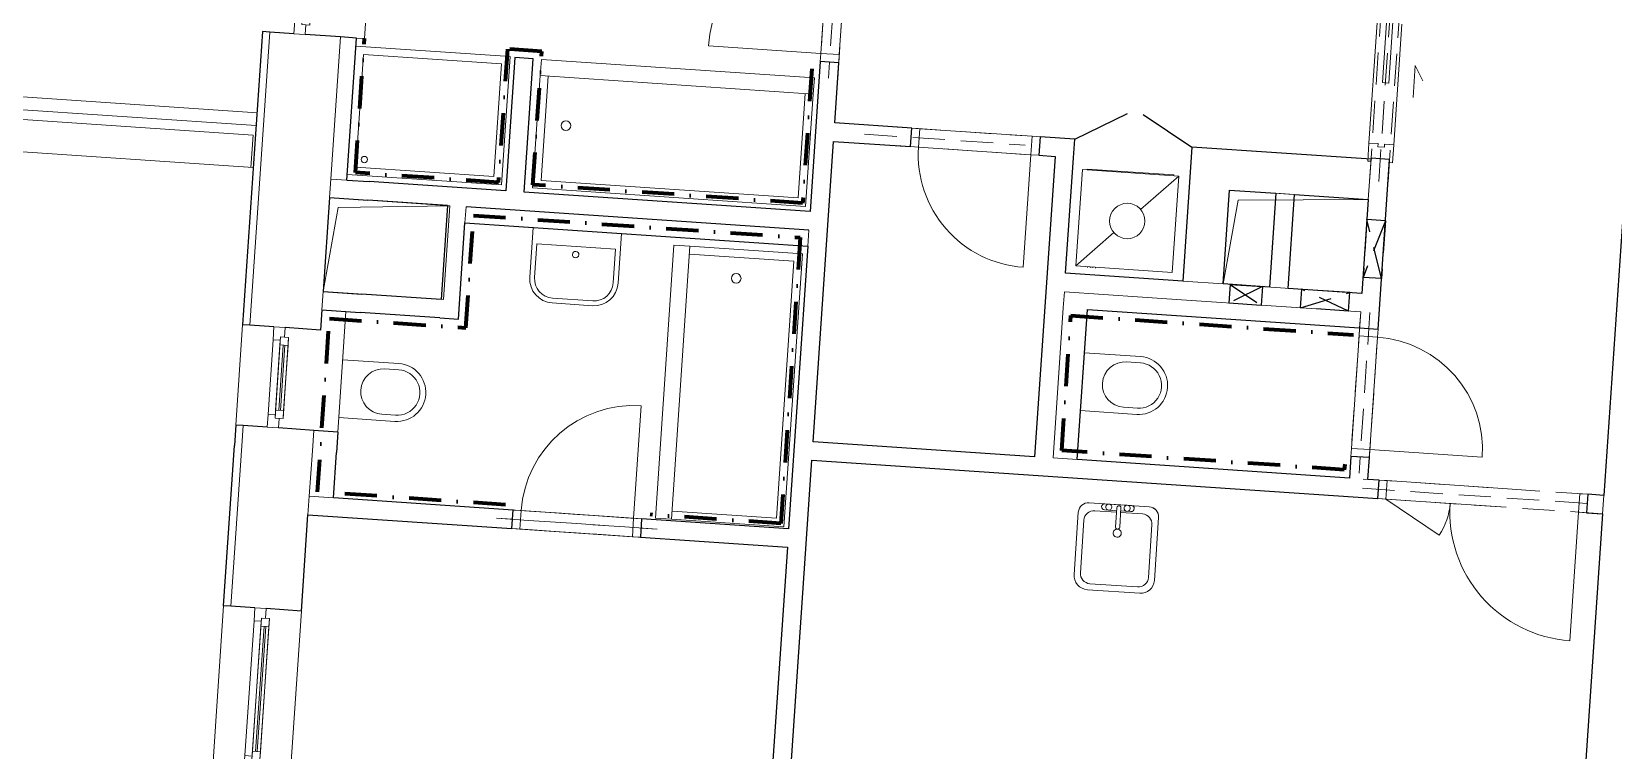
# Model space of a CAD drawing. Header units: millimetres. Extents: x -9129 to 220959, y -4760 to 72638.
# Drawn here: x 172643 to 182471, y 47135 to 51600 of the extents above; entities that cross this region are included whole.
import ezdxf

# ---------------------------------------------------------------- set-up
doc = ezdxf.new("R2010")
doc.units = ezdxf.units.MM
for name, pattern in [('HA_Dash_3mm-S1mm', [300, 200, -100]), ('HA_DashDot_2_2mm-S0_6mm', [1650, 750, -450, 0, -450]), ('HA_DashDot_4mm-S1mm', [400, 200, -100, 0, -100])]:
    doc.linetypes.add(name, pattern=pattern)
for name, color, linetype, lineweight in [('A-DETL-____-OTLN', 9, 'Continuous', 25), ('A-DETL-GENF-OTLN', 9, 'Continuous', 9), ('A-DOOR-____-MCUT', 9, 'HA_DashDot_2_2mm-S0_6mm', 9), ('A-DOOR-____-OTLN', 9, 'Continuous', 9), ('A-DOOR-FRAM-MCUT', 9, 'Continuous', 9), ('A-FLOR-____-OTLN', 9, 'Continuous', 9), ('A-GENM-____-HDLN', 9, 'HA_Dash_3mm-S1mm', 9), ('A-GENM-____-MCUT', 9, 'HA_Dash_3mm-S1mm', 25), ('A-GENM-____-OTLN', 9, 'Continuous', 9), ('A-GLAZ-____-MCUT', 9, 'Continuous', 5), ('A-GLAZ-____-OTLN', 9, 'Continuous', 5), ('A-WALL-____-MCUT', 9, 'Continuous', 25), ('A-WALL-____-OTLN', 9, 'Continuous', 9), ('E-ELEC-FIXT-OTLN', 9, 'Continuous', 9), ('I-WALL-____-MCUT', 9, 'Continuous', 25), ('I-WALL-____-OTLN', 9, 'Continuous', 9), ('P-SANR-FIXT-OTLN', 9, 'Continuous', 9)]:
    doc.layers.add(name, color=color, linetype=linetype, lineweight=lineweight)

# ---------------------------------------------------------------- blocks, each defined once
blk = doc.blocks.new('HA_DR_Single_Swing_Solid - In_BJ_700x2100-2124342-schema POHLEDU D_140_6400')
at = {"layer": 'A-DOOR-____-MCUT'}
for p, q in [((-350, 57.5), (350, 57.5)), ((-350, -57.5), (350, -57.5))]:
    blk.add_line(p, q, dxfattribs=at)
at = {"layer": 'A-DOOR-____-OTLN', "lineweight": 5}
blk.add_line((350, -757.5), (350, -57.5), dxfattribs=at)
blk.add_arc((350, -57.5), 700, 180, 270, dxfattribs=at)
at = {"layer": 'A-DOOR-FRAM-MCUT'}
for p, q in [((-350, 57.5), (-400, 57.5)), ((-400, 57.5), (-400, -57.5)), ((-350, -57.5), (-350, 57.5)), ((400, 57.5), (350, 57.5)), ((350, 57.5), (350, -57.5)), ((400, -57.5), (400, 57.5)), ((-400, -57.5), (-350, -57.5)), ((350, -57.5), (400, -57.5))]:
    blk.add_line(p, q, dxfattribs=at)
blk = doc.blocks.new('HA_DR_Single_SlidingToPocket_Solid - In_BJ_800x2100-2105140-schema POHLEDU D_140_6400')
at = {"layer": 'A-DOOR-____-MCUT'}
for p, q in [((-400, 77.5), (400, 77.5)), ((-400, -77.5), (400, -77.5))]:
    blk.add_line(p, q, dxfattribs=at)
at = {"layer": 'A-DOOR-____-MCUT', "linetype": 'Continuous', "lineweight": 5}
for p, q in [((820, 18.6), (-20, 18.6)), ((-20, 18.6), (-20, -20)), ((820, -20), (820, 18.6)), ((-20, -20), (394.4, -20)), ((492.5, -20), (820, -20)), ((100, -177.5), (-100, -177.5)), ((100, -177.5), (7.6, -230.8))]:
    blk.add_line(p, q, dxfattribs=at)
at = {"layer": 'A-DOOR-FRAM-MCUT'}
for p, q in [((-512.5, 77.5), (-512.5, 57.5)), ((-400, 77.5), (-512.5, 77.5)), ((-512.5, 57.5), (-492.5, 57.5)), ((-492.5, 57.5), (-492.5, -57.5)), ((-420, -20), (-420, 20)), ((-420, 20), (-400, 20)), ((-400, 20), (-400, 77.5)), ((512.5, 77.5), (400, 77.5)), ((400, 77.5), (400, 20)), ((400, 20), (492.5, 20)), ((492.5, 20), (492.5, 57.5)), ((492.5, 57.5), (512.5, 57.5)), ((512.5, 57.5), (512.5, 77.5)), ((932.5, 47.5), (852.5, 47.5)), ((852.5, 47.5), (852.5, 20)), ((852.5, 20), (932.5, 20)), ((932.5, 20), (932.5, 47.5)), ((-492.5, -57.5), (-512.5, -57.5)), ((-512.5, -57.5), (-512.5, -77.5)), ((-512.5, -77.5), (-400, -77.5)), ((-400, -20), (-420, -20)), ((-400, -77.5), (-400, -20)), ((492.5, -20), (400, -20)), ((400, -20), (400, -77.5)), ((400, -77.5), (512.5, -77.5)), ((492.5, -57.5), (492.5, -20)), ((512.5, -57.5), (492.5, -57.5)), ((512.5, -77.5), (512.5, -57.5)), ((852.5, -20), (852.5, -47.5)), ((932.5, -20), (852.5, -20)), ((852.5, -47.5), (932.5, -47.5)), ((932.5, -47.5), (932.5, -20))]:
    blk.add_line(p, q, dxfattribs=at)
blk = doc.blocks.new('HA_DR_Double_Swing_Solid - In_BJ_1200x2100_800-1670800-schema POHLEDU D_140_6400')
at = {"layer": 'A-DOOR-____-MCUT'}
for p, q in [((-600, 57.5), (600, 57.5)), ((-600, -57.5), (600, -57.5))]:
    blk.add_line(p, q, dxfattribs=at)
at = {"layer": 'A-DOOR-____-OTLN', "lineweight": 5}
for p, q in [((-253.6, -257.5), (-600, -57.5)), ((600, -857.5), (600, -57.5))]:
    blk.add_line(p, q, dxfattribs=at)
for centre, radius, start, end in [((-600, -57.5), 400, 330, 0), ((600, -57.5), 800, 180, 270)]:
    blk.add_arc(centre, radius, start, end, dxfattribs=at)
at = {"layer": 'A-DOOR-FRAM-MCUT'}
for p, q in [((-600, 57.5), (-650, 57.5)), ((-650, 57.5), (-650, -57.5)), ((-600, -57.5), (-600, 57.5)), ((650, 57.5), (600, 57.5)), ((600, 57.5), (600, -57.5)), ((650, -57.5), (650, 57.5)), ((-650, -57.5), (-600, -57.5)), ((600, -57.5), (650, -57.5))]:
    blk.add_line(p, q, dxfattribs=at)
blk = doc.blocks.new('HA_DR_Single_Swing_Solid - In_BJ_700x2100-2124340-schema POHLEDU D_140_6400')
at = {"layer": 'A-DOOR-____-MCUT'}
for p, q in [((-350, 57.5), (350, 57.5)), ((-350, -57.5), (350, -57.5))]:
    blk.add_line(p, q, dxfattribs=at)
at = {"layer": 'A-DOOR-____-OTLN', "lineweight": 5}
blk.add_line((350, 757.5), (350, 57.5), dxfattribs=at)
blk.add_arc((350, 57.5), 700, 90, 180, dxfattribs=at)
at = {"layer": 'A-DOOR-FRAM-MCUT'}
for p, q in [((-400, -57.5), (-400, 57.5)), ((-400, 57.5), (-350, 57.5)), ((-350, 57.5), (-350, -57.5)), ((350, 57.5), (400, 57.5)), ((350, -57.5), (350, 57.5)), ((400, 57.5), (400, -57.5)), ((-350, -57.5), (-400, -57.5)), ((400, -57.5), (350, -57.5))]:
    blk.add_line(p, q, dxfattribs=at)
blk = doc.blocks.new('HA_WD_SinglePanel - 625x1000-1670806-schema POHLEDU D_140_6400')
at = {"layer": 'A-GLAZ-____-MCUT'}
for p, q in [((-312.5, 70), (-312.5, 0)), ((-232.5, 70), (-312.5, 70)), ((-312.5, 0), (-252.5, 0)), ((-252.5, -25), (-252.5, 25)), ((-252.5, 25), (-202.5, 25)), ((-232.5, 25), (-232.5, 70)), ((-202.5, 25), (-202.5, -25)), ((202.5, 5), (-202.5, 5)), ((202.5, -25), (202.5, 25)), ((202.5, 25), (252.5, 25)), ((312.5, 70), (232.5, 70)), ((232.5, 70), (232.5, 25)), ((252.5, 25), (252.5, -25)), ((252.5, 0), (312.5, 0)), ((312.5, 0), (312.5, 70)), ((-202.5, -25), (-252.5, -25)), ((202.5, -5), (-202.5, -5)), ((252.5, -25), (202.5, -25))]:
    blk.add_line(p, q, dxfattribs=at)
at = {"layer": 'A-GLAZ-____-OTLN'}
for p, q in [((252.5, 25), (-252.5, 25)), ((-252.5, -25), (-252.5, 25)), ((232.5, 70), (-232.5, 70)), ((202.5, 25), (-202.5, 25)), ((252.5, 25), (252.5, -25)), ((-252.5, -25), (252.5, -25)), ((202.5, -25), (-202.5, -25))]:
    blk.add_line(p, q, dxfattribs=at)
blk = doc.blocks.new('HA_WD_SinglePanel - 1000x1500-1670803-schema POHLEDU D_140_6400')
at = {"layer": 'A-GLAZ-____-MCUT'}
for p, q in [((-500, 70), (-500, 0)), ((-420, 70), (-500, 70)), ((-500, 0), (-440, 0)), ((-440, -25), (-440, 25)), ((-440, 25), (-390, 25)), ((-420, 25), (-420, 70)), ((-390, 25), (-390, -25)), ((390, 5), (-390, 5)), ((390, -25), (390, 25)), ((390, 25), (440, 25)), ((500, 70), (420, 70)), ((420, 70), (420, 25)), ((440, 25), (440, -25)), ((440, 0), (500, 0)), ((500, 0), (500, 70)), ((-390, -25), (-440, -25)), ((390, -5), (-390, -5)), ((440, -25), (390, -25))]:
    blk.add_line(p, q, dxfattribs=at)
at = {"layer": 'A-GLAZ-____-OTLN'}
for p, q in [((440, 25), (-440, 25)), ((-440, -25), (-440, 25)), ((420, 70), (-420, 70)), ((390, 25), (-390, 25)), ((440, 25), (440, -25)), ((-440, -25), (440, -25)), ((390, -25), (-390, -25))]:
    blk.add_line(p, q, dxfattribs=at)
blk = doc.blocks.new('HA_GM_Shaft_Rectangle - Default-2138658-schema POHLEDU D_140_6400')
at = {"layer": 'A-DETL-GENF-OTLN'}
for p, q in [((58.5, -58.5), (865, 0)), ((0, -585), (58.5, -58.5))]:
    blk.add_line(p, q, dxfattribs=at)
at = {"layer": 'A-GENM-____-OTLN'}
for p, q in [((0, -585), (0, 0)), ((0, 0), (865, 0)), ((865, 0), (865, -585)), ((865, -585), (0, -585))]:
    blk.add_line(p, q, dxfattribs=at)
blk = doc.blocks.new('ABMV_Toilet_WallHung - Default-1991236-schema POHLEDU D_140_6400')
at = {"layer": 'P-SANR-FIXT-OTLN'}
for p, q in [((-55, 75), (-55, 424.6)), ((-16.3, 426.2), (-16.3, 340.3)), ((266.3, 340.3), (266.3, 426.2)), ((305, 75), (305, 424.6))]:
    blk.add_line(p, q, dxfattribs=at)
for centre, radius, start, end in [((125, 424.6), 180, 0, 180), ((125, 426.2), 141.3, 360, 180), ((125, 340.3), 141.3, 180, 360)]:
    blk.add_arc(centre, radius, start, end, dxfattribs=at)
blk = doc.blocks.new('ABMV_Bathtub_Generic - 800_1700-1419220-schema POHLEDU D_140_6400')
at = {"layer": 'P-SANR-FIXT-OTLN'}
for p, q in [((100, 1700), (800, 1700)), ((100, 1700), (800, 1700)), ((800, 1700), (800, 0)), ((800, 1700), (800, 0)), ((100, 1650), (750, 1650)), ((100, 1650), (750, 1650)), ((750, 1650), (750, 50)), ((750, 1650), (750, 50)), ((750, 50), (100, 50)), ((750, 50), (100, 50)), ((800, 0), (100, 0)), ((800, 0), (100, 0))]:
    blk.add_line(p, q, dxfattribs=at)
blk.add_circle((400, 180), 30, dxfattribs=at)
blk = doc.blocks.new('ABMV_ShowerBasin_Generic - 800x960-1545186-schema POHLEDU D_140_6400')
at = {"layer": 'P-SANR-FIXT-OTLN'}
for p, q in [((0, 800), (960, 800)), ((960, 800), (960, 0)), ((50, 750), (910, 750)), ((50, 50), (50, 750)), ((910, 750), (910, 50)), ((960, 0), (0, 0)), ((910, 50), (50, 50))]:
    blk.add_line(p, q, dxfattribs=at)
blk.add_circle((100, 100), 20, dxfattribs=at)
blk = doc.blocks.new('ABMV_Bathtub_Generic - 800_1700-V91-schema POHLEDU D_140_6400')
at = {"layer": 'P-SANR-FIXT-OTLN'}
for p, q in [((0, 0), (0, 1700)), ((0, 1700), (700, 1700)), ((0, 1700), (700, 1700)), ((0, 1700), (0, 0)), ((50, 50), (50, 1650)), ((50, 1650), (700, 1650)), ((50, 1650), (700, 1650)), ((50, 50), (50, 1650)), ((700, 0), (0, 0)), ((700, 0), (0, 0)), ((700, 50), (50, 50)), ((700, 50), (50, 50))]:
    blk.add_line(p, q, dxfattribs=at)
blk.add_circle((400, 180), 30, dxfattribs=at)
blk = doc.blocks.new('Skříňka se dřezem_ pravoúhlá - 500 x 440mm-1452876-schema POHLEDU D_140_6400')
at = {"layer": 'P-SANR-FIXT-OTLN'}
for p, q in [((-234.3, 116.6), (-234.3, -271)), ((-234.3, 116.6), (-234.3, -271)), ((202.2, 180.1), (-170.8, 180.1)), ((202.2, 180.1), (-170.8, 180.1)), ((3, 132.5), (-132.7, 132.5)), ((91.9, 180.1), (-73.2, 180.1)), ((-73.2, 142), (3, 142)), ((3, 160.7), (3, 40.4)), ((28.4, 160.7), (28.4, 40.4)), ((28.4, 142), (91.9, 142)), ((164.1, 132.5), (28.4, 132.5)), ((265.7, -275.5), (265.7, 116.6)), ((265.7, -275.5), (265.7, 116.6)), ((-196.2, 69), (-196.2, -258.3)), ((227.6, -258.3), (227.6, 69)), ((-145.4, -359.9), (181.3, -359.9)), ((-145.4, -359.9), (181.3, -359.9)), ((-132.7, -321.8), (164.1, -321.8))]:
    blk.add_line(p, q, dxfattribs=at)
for centre, radius, start, end in [((-170.8, 116.6), 63.5, 90, 180), ((-170.8, 116.6), 63.5, 90, 180), ((-132.7, 69), 63.5, 90, 180), ((-73.2, 161.1), 19, 90, 270), ((-47.8, 161.1), 19, 360, 180), ((-47.8, 161.1), 19, 180, 0), ((15.7, 160.7), 12.7, 360, 180), ((66.5, 161.1), 19, 360, 180), ((66.5, 161.1), 19, 180, 360), ((91.9, 161.1), 19, 270, 90), ((164.1, 69), 63.5, 0, 90), ((202.2, 116.6), 63.5, 0, 90), ((202.2, 116.6), 63.5, 360, 90), ((15.7, 3.2), 25.4, 360, 180), ((15.7, 3.2), 25.4, 180, 0), ((15.7, 40.4), 12.7, 180, 0), ((-145.4, -271), 88.9, 180, 270), ((-145.4, -271), 88.9, 180, 270), ((-132.7, -258.3), 63.5, 180, 270), ((164.1, -258.3), 63.5, 270, 0), ((181.3, -275.5), 84.4, 270, 0), ((181.3, -275.5), 84.4, 270, 0)]:
    blk.add_arc(centre, radius, start, end, dxfattribs=at)
blk = doc.blocks.new('R_bathroom_washing_machine - 600x600x900-1448762-schema POHLEDU D_140_6400')
at = {"layer": 'E-ELEC-FIXT-OTLN'}
for p, q in [((677.5, 596.6), (77.5, 596.6)), ((77.5, 596.6), (77.5, -3.4)), ((455.3, 374.4), (677.5, 596.6)), ((554.7, 601.6), (554.7, 596.6)), ((572.2, 601.6), (572.2, 596.6)), ((579.7, 601.6), (579.7, 601.6)), ((579.7, 601.6), (579.7, 601.6)), ((579.7, 601.6), (579.7, 601.6)), ((579.7, 601.6), (579.7, 601.6)), ((587.2, 596.6), (587.2, 601.6)), ((604.7, 596.6), (604.7, 601.6)), ((677.5, -3.4), (677.5, 596.6)), ((77.5, -3.4), (299.7, 218.9)), ((77.5, -3.4), (677.5, -3.4)), ((107.5, -3.4), (107.5, -8.4)), ((647.5, -8.4), (107.5, -8.4)), ((647.5, -8.4), (647.5, -3.4))]:
    blk.add_line(p, q, dxfattribs=at)
blk.add_circle((377.5, 296.6), 110, dxfattribs=at)
blk = doc.blocks.new('HA_GM_Tiling_LineBased - Generic Tiles-1695919-schema POHLEDU D_140_6400')
at = {"layer": 'A-GENM-____-OTLN', "linetype": 'HA_DashDot_4mm-S1mm', "lineweight": 80}
blk.add_line((50, -50), (1220, -50), dxfattribs=at)
blk = doc.blocks.new('HA_GM_Tiling_LineBased - Generic Tiles-1695920-schema POHLEDU D_140_6400')
at = {"layer": 'A-GENM-____-OTLN', "linetype": 'HA_DashDot_4mm-S1mm', "lineweight": 80}
blk.add_line((50, -50), (1130, -50), dxfattribs=at)
blk = doc.blocks.new('HA_GM_Tiling_LineBased - Generic Tiles-2053318-schema POHLEDU D_140_6400')
at = {"layer": 'A-GENM-____-OTLN', "linetype": 'HA_DashDot_4mm-S1mm', "lineweight": 80}
blk.add_line((50, -50), (900, -50), dxfattribs=at)
blk = doc.blocks.new('HA_GM_Tiling_LineBased - Generic Tiles-2053354-schema POHLEDU D_140_6400')
at = {"layer": 'A-GENM-____-OTLN', "linetype": 'HA_DashDot_4mm-S1mm', "lineweight": 80}
blk.add_line((-50, -50), (650, -50), dxfattribs=at)
blk = doc.blocks.new('HA_GM_Tiling_LineBased - Generic Tiles-1695923-schema POHLEDU D_140_6400')
at = {"layer": 'A-GENM-____-OTLN', "linetype": 'HA_DashDot_4mm-S1mm', "lineweight": 80}
blk.add_line((50, -50), (2085, -50), dxfattribs=at)
blk = doc.blocks.new('HA_GM_Tiling_LineBased - Generic Tiles-1695924-schema POHLEDU D_140_6400')
at = {"layer": 'A-GENM-____-OTLN', "linetype": 'HA_DashDot_4mm-S1mm', "lineweight": 80}
blk.add_line((50, -50), (1830, -50), dxfattribs=at)
blk = doc.blocks.new('HA_GM_Tiling_LineBased - Generic Tiles-1695925-schema POHLEDU D_140_6400')
at = {"layer": 'A-GENM-____-OTLN', "linetype": 'HA_DashDot_4mm-S1mm', "lineweight": 80}
blk.add_line((50, -50), (865, -50), dxfattribs=at)
blk = doc.blocks.new('HA_GM_Tiling_LineBased - Generic Tiles-1696962-schema POHLEDU D_140_6400')
at = {"layer": 'A-GENM-____-OTLN', "linetype": 'HA_DashDot_4mm-S1mm', "lineweight": 80}
blk.add_line((50, -50), (885, -50), dxfattribs=at)
blk = doc.blocks.new('HA_GM_Tiling_LineBased - Generic Tiles-1696963-schema POHLEDU D_140_6400')
at = {"layer": 'A-GENM-____-OTLN', "linetype": 'HA_DashDot_4mm-S1mm', "lineweight": 80}
blk.add_line((50, -50), (1730, -50), dxfattribs=at)
blk = doc.blocks.new('HA_GM_Tiling_LineBased - Generic Tiles-1700841-schema POHLEDU D_140_6400')
at = {"layer": 'A-GENM-____-OTLN', "linetype": 'HA_DashDot_4mm-S1mm', "lineweight": 80}
blk.add_line((50, -50), (880, -50), dxfattribs=at)
blk = doc.blocks.new('HA_GM_Tiling_LineBased - Generic Tiles-1700876-schema POHLEDU D_140_6400')
at = {"layer": 'A-GENM-____-OTLN', "linetype": 'HA_DashDot_4mm-S1mm', "lineweight": 80}
blk.add_line((-50, -50), (165, -50), dxfattribs=at)
blk = doc.blocks.new('HA_GM_Tiling_LineBased - Generic Tiles-1700910-schema POHLEDU D_140_6400')
at = {"layer": 'A-GENM-____-OTLN', "linetype": 'HA_DashDot_4mm-S1mm', "lineweight": 80}
blk.add_line((-50, -50), (780, -50), dxfattribs=at)
blk = doc.blocks.new('HA_GM_Tiling_LineBased - Generic Tiles-2044022-schema POHLEDU D_140_6400')
at = {"layer": 'A-GENM-____-OTLN', "linetype": 'HA_DashDot_4mm-S1mm', "lineweight": 80}
blk.add_line((50, -50), (940, -50), dxfattribs=at)
blk = doc.blocks.new('HA_GM_Tiling_LineBased - Generic Tiles-2044036-schema POHLEDU D_140_6400')
at = {"layer": 'A-GENM-____-OTLN', "linetype": 'HA_DashDot_4mm-S1mm', "lineweight": 80}
blk.add_line((50, -50), (885, -50), dxfattribs=at)
blk = doc.blocks.new('HA_GM_Tiling_LineBased - Generic Tiles-2050441-schema POHLEDU D_140_6400')
at = {"layer": 'A-GENM-____-OTLN', "linetype": 'HA_DashDot_4mm-S1mm', "lineweight": 80}
blk.add_line((50, -50), (1810, -50), dxfattribs=at)
blk = doc.blocks.new('HA_GM_Tiling_LineBased - Generic Tiles-2050442-schema POHLEDU D_140_6400')
at = {"layer": 'A-GENM-____-OTLN', "linetype": 'HA_DashDot_4mm-S1mm', "lineweight": 80}
blk.add_line((50, -50), (890, -50), dxfattribs=at)
blk = doc.blocks.new('HA_GM_Tiling_LineBased - Generic Tiles-2050443-schema POHLEDU D_140_6400')
at = {"layer": 'A-GENM-____-OTLN', "linetype": 'HA_DashDot_4mm-S1mm', "lineweight": 80}
blk.add_line((50, -50), (85, -50), dxfattribs=at)
blk = doc.blocks.new('ABMV_WashBasin_Generic - 550x460-1520088-schema POHLEDU D_140_6400')
at = {"layer": 'P-SANR-FIXT-OTLN'}
for p, q in [((250, 510), (0, 510)), ((0, 480), (250, 480)), ((-150, 360), (-150, 50)), ((-120, 150), (-120, 360)), ((370, 360), (370, 150)), ((400, 50), (400, 360)), ((370, 150), (-120, 150))]:
    blk.add_line(p, q, dxfattribs=at)
for centre, radius, start, end in [((0, 360), 150, 90, 180), ((250, 360), 150, 360, 90), ((0, 360), 120, 90, 180), ((250, 360), 120, 360, 90), ((125, 200), 20, 90, 270), ((125, 200), 20, 270, 90)]:
    blk.add_arc(centre, radius, start, end, dxfattribs=at)
blk = doc.blocks.new('TB_Porotherm KP11_5_1500mm - TB_Porotherm KP11_5_1500mm-1920557-schema POHLEDU D_140_6400')
at = {"layer": 'A-GENM-____-HDLN'}
for p, q in [((-750, 57.5), (750, 57.5)), ((-750, 0), (750, 0)), ((750, -57.5), (-750, -57.5))]:
    blk.add_line(p, q, dxfattribs=at)
blk = doc.blocks.new('TB_Porotherm KP11_5_1000mm - TB_Porotherm KP11_5_1000mm-1908785-schema POHLEDU D_140_6400')
at = {"layer": 'A-GENM-____-HDLN'}
for p, q in [((-500, 57.5), (500, 57.5)), ((-500, 0), (500, 0)), ((500, -57.5), (-500, -57.5))]:
    blk.add_line(p, q, dxfattribs=at)
blk = doc.blocks.new('TB_Porotherm KP11_5_1000mm - TB_Porotherm KP11_5_1000mm-1925202-schema POHLEDU D_140_6400')
at = {"layer": 'A-GENM-____-HDLN'}
for p, q in [((500, 57.5), (-500, 57.5)), ((-500, 0), (500, 0)), ((-500, -57.5), (500, -57.5))]:
    blk.add_line(p, q, dxfattribs=at)
blk = doc.blocks.new('TB_Porotherm KP11_5_2000mm - TB_Porotherm KP11_5_2000mm-1927944-schema POHLEDU D_140_6400')
at = {"layer": 'A-GENM-____-HDLN'}
for p, q in [((1000, 57.5), (-1000, 57.5)), ((-1000, 0), (1000, 0)), ((-1000, -57.5), (1000, -57.5))]:
    blk.add_line(p, q, dxfattribs=at)
blk = doc.blocks.new('HA_GM_Opening_Rectangle_WallBased - Default-2022477-schema POHLEDU D_140_6400')
at = {"layer": 'A-GENM-____-MCUT'}
for p, q in [((305, 57.5), (-55, -57.5)), ((-55, 57.5), (305, -57.5)), ((-55, 57.5), (-55, -57.5)), ((-55, 57.5), (305, 57.5)), ((305, 57.5), (305, -57.5)), ((-55, -57.5), (305, -57.5))]:
    blk.add_line(p, q, dxfattribs=at)
blk = doc.blocks.new('HA_GM_Opening_Rectangle_WallBased - Default-2050987-schema POHLEDU D_140_6400')
at = {"layer": 'A-GENM-____-MCUT'}
for p, q in [((275, 57.5), (-25, -57.5)), ((-25, 57.5), (275, -57.5)), ((-25, 57.5), (-25, -57.5)), ((-25, 57.5), (275, 57.5)), ((275, 57.5), (275, -57.5)), ((-25, -57.5), (275, -57.5))]:
    blk.add_line(p, q, dxfattribs=at)
blk = doc.blocks.new('HA_GM_Opening_Rectangle_WallBased - Default-2051236-schema POHLEDU D_140_6400')
at = {"layer": 'A-GENM-____-MCUT'}
for p, q in [((225, 57.5), (25, -57.5)), ((25, 57.5), (225, -57.5)), ((25, 57.5), (25, -57.5)), ((25, 57.5), (225, 57.5)), ((225, 57.5), (225, -57.5)), ((25, -57.5), (225, -57.5))]:
    blk.add_line(p, q, dxfattribs=at)
blk = doc.blocks.new('HA_GM_Shaft_Rectangle - Default-2138023-schema POHLEDU D_140_6400')
at = {"layer": 'A-DETL-GENF-OTLN'}
for p, q in [((58.5, -58.5), (750, 0)), ((0, -585), (58.5, -58.5))]:
    blk.add_line(p, q, dxfattribs=at)
at = {"layer": 'A-GENM-____-OTLN'}
for p, q in [((0, -585), (0, 0)), ((0, 0), (750, 0)), ((750, 0), (750, -585)), ((750, -585), (0, -585))]:
    blk.add_line(p, q, dxfattribs=at)
blk = doc.blocks.new('185-01_OBJEKT B_Central_rvt-5-schema POHLEDU D_140_6400')
at = {"layer": 'A-DETL-____-OTLN'}
for p, q in [((1668.3, 50931.7), (1996.1, 51092.3)), ((2093.6, 51085.7), (2396.7, 50882.2))]:
    blk.add_line(p, q, dxfattribs=at)
at = {"layer": 'A-WALL-____-MCUT'}
for p, q in [((-3378, 51599.9), (-3501.6, 49779.1)), ((-3333.1, 51596.8), (-3378, 51599.9)), ((-3183.4, 51586.7), (-3333.1, 51596.8)), ((-2894.1, 51567.1), (-3113.6, 51582)), ((-2961.8, 50569.4), (-3001.4, 49985.7)), ((-3009.2, 49871), (-3017.7, 49746.2)), ((-3456.7, 49776), (-3501.6, 49779.1)), ((-3307, 49765.9), (-3456.7, 49776)), ((-3017.7, 49746.2), (-3237.2, 49761.1)), ((-3543.9, 49155.5), (-3552.5, 49028.7)), ((-3499, 49152.5), (-3543.9, 49155.5)), ((-3349.3, 49142.3), (-3499, 49152.5)), ((-3060, 49122.7), (-3279.5, 49137.6)), ((-3620.1, 48033.1), (-3552.5, 49028.7)), ((-3136.2, 48000.3), (-3095.6, 48598.9)), ((-3575.2, 48030.1), (-3620.1, 48033.1)), ((-3425.5, 48019.9), (-3575.2, 48030.1)), ((-3136.2, 48000.3), (-3355.7, 48015.2))]:
    blk.add_line(p, q, dxfattribs=at)
at = {"layer": 'A-WALL-____-MCUT', "lineweight": 9}
for p, q in [((-3333.1, 51596.8), (-3456.7, 49776)), ((-3456.7, 49776), (-3333.1, 51596.8)), ((-2954, 50684.1), (-2894.1, 51567.1)), ((-2894.1, 51567.1), (-2954, 50684.1)), ((3492.2, 50557.3), (3509.1, 50806.7)), ((3509.1, 50806.7), (3492.2, 50557.3)), ((-2954, 50684.1), (-2961.8, 50569.4)), ((-2954, 50684.1), (-2854.3, 50677.3)), ((3033.2, 50588.4), (2918.5, 50596.2)), ((-2113.8, 50511.8), (-2120.6, 50412)), ((9.5, 50267.5), (16.3, 50367.2)), ((2340.1, 50049.1), (2589.5, 50032.2)), ((2589.5, 50032.2), (2340.1, 50049.1)), ((-3001.4, 49985.7), (-3009.2, 49871)), ((1604, 49983.8), (1597.2, 49884.1)), ((1604, 49983.8), (2332.3, 49934.4)), ((2332.3, 49934.4), (1604, 49983.8)), ((2332.3, 49934.4), (3444.8, 49858.9)), ((3444.8, 49858.9), (2332.3, 49934.4)), ((1533.9, 48951.2), (1597.2, 49884.1)), ((1597.2, 49884.1), (1533.9, 48951.2)), ((3438, 49759.1), (3444.8, 49858.9)), ((-3499, 49152.5), (-3507.6, 49025.7)), ((-3507.6, 49025.7), (-3499, 49152.5)), ((-3068.6, 48995.9), (-3060, 49122.7)), ((-3060, 49122.7), (-3068.6, 48995.9)), ((-3507.6, 49025.7), (-3575.2, 48030.1)), ((-3575.2, 48030.1), (-3507.6, 49025.7)), ((-3087.8, 48713.6), (-3068.6, 48995.9)), ((-3068.6, 48995.9), (-3087.8, 48713.6)), ((1533.9, 48951.2), (1683.6, 48941.1)), ((-3087.8, 48713.6), (-3095.6, 48598.9)), ((-3087.8, 48713.6), (-2938.1, 48703.5)), ((4948.3, 48604.2), (4956, 48718.9))]:
    blk.add_line(p, q, dxfattribs=at)
at = {"layer": 'A-WALL-____-OTLN'}
for p, q in [((-3543.9, 49155.5), (-3501.6, 49779.1)), ((-3687.8, 47035.4), (-3620.1, 48033.1)), ((-3136.2, 48000.3), (-3203.9, 47002.6))]:
    blk.add_line(p, q, dxfattribs=at)
at = {"layer": 'I-WALL-____-MCUT'}
for p, q in [((-2794.3, 51560.3), (-2894.1, 51567.1)), ((-2854.3, 50677.3), (-2794.3, 51560.3)), ((-1810.3, 51438.4), (-1866.5, 50610.3)), ((-1695.6, 51430.6), (-1810.3, 51438.4)), ((-1751.8, 50602.5), (-1695.6, 51430.6)), ((87.4, 51414.8), (24.1, 50482)), ((202.2, 51407), (87.4, 51414.8)), ((176.8, 51032.9), (202.2, 51407)), ((655.7, 51000.4), (176.8, 51032.9)), ((42.3, 49052.4), (169, 50918.2)), ((169, 50918.2), (647.9, 50885.6)), ((647.9, 50885.6), (655.7, 51000.4)), ((1453.8, 50946.2), (1446, 50831.5)), ((1668.3, 50931.7), (1453.8, 50946.2)), ((1660.5, 50816.9), (1668.3, 50931.7)), ((1545.8, 50824.7), (1419.2, 48959)), ((1446, 50831.5), (1545.8, 50824.7)), ((1611.8, 50098.6), (1660.5, 50816.9)), ((2396.7, 50882.2), (2379.7, 50632.8)), ((3509.1, 50806.7), (2396.7, 50882.2)), ((3509.6, 50814.2), (3509.1, 50806.7)), ((3624.3, 50806.4), (3509.6, 50814.2)), ((3552.7, 49751.3), (3624.3, 50806.4)), ((-2854.3, 50677.3), (-2715.5, 50667.9)), ((-1866.5, 50610.3), (-2715.5, 50667.9)), ((2379.7, 50632.8), (2340.1, 50049.1)), ((2589.5, 50032.2), (2629.2, 50615.9)), ((2629.2, 50615.9), (2918.5, 50596.2)), ((-2961.8, 50569.4), (-2723.3, 50553.2)), ((-2228.5, 50519.6), (-2723.3, 50553.2)), ((-2228.5, 50519.6), (-2268.1, 49935.9)), ((24.1, 50482), (-1751.8, 50602.5)), ((2918.5, 50596.2), (2878.9, 50012.6)), ((2993.6, 50004.8), (3033.2, 50588.4)), ((3033.2, 50588.4), (3492.2, 50557.3)), ((3492.2, 50557.3), (3452.6, 49973.6)), ((16.3, 50367.2), (-2113.8, 50511.8)), ((16.3, 50367.2), (-2113.8, 50511.8)), ((5073.5, 50450), (4956, 48718.9)), ((-2161.2, 49813.4), (-2120.6, 50412)), ((-2120.6, 50412), (9.5, 50267.5)), ((9.5, 50267.5), (-109.6, 48511.5)), ((2340.1, 50049.1), (1611.8, 50098.6)), ((2878.9, 50012.6), (2589.5, 50032.2)), ((-3001.4, 49985.7), (-2762.9, 49969.5)), ((-2268.1, 49935.9), (-2762.9, 49969.5)), ((3452.6, 49973.6), (2993.6, 50004.8)), ((-3009.2, 49871), (-2770.7, 49854.8)), ((-2275.9, 49821.2), (-2770.7, 49854.8)), ((1683.6, 48941.1), (1746.9, 49873.9)), ((1746.9, 49873.9), (3438, 49759.1)), ((-2275.9, 49821.2), (-2161.2, 49813.4)), ((3438, 49759.1), (3552.7, 49751.3)), ((-2910.4, 49112.5), (-3060, 49122.7)), ((-2910.4, 49112.5), (-2919, 48985.7)), ((1419.2, 48959), (42.3, 49052.4)), ((-2938.1, 48703.5), (-2919, 48985.7)), ((3374.7, 48826.3), (1683.6, 48941.1)), ((3383.8, 48961), (3374.7, 48826.3)), ((3498.6, 48953.2), (3383.8, 48961)), ((3489.4, 48818.5), (3498.6, 48953.2)), ((-221.1, 45171.4), (34.6, 48937.7)), ((34.6, 48937.7), (3551.5, 48699)), ((3559.3, 48813.7), (3489.4, 48818.5)), ((3551.5, 48699), (3559.3, 48813.7)), ((-1820.7, 48627.6), (-2938.1, 48703.5)), ((4856.3, 48725.7), (4848.5, 48611)), ((4956, 48718.9), (4856.3, 48725.7)), ((-3095.6, 48598.9), (-1828.5, 48512.9)), ((-1828.5, 48512.9), (-1820.7, 48627.6)), ((-1022.5, 48573.5), (-1030.3, 48458.7)), ((-109.6, 48511.5), (-1022.5, 48573.5)), ((4948.3, 48604.2), (4624.9, 43840.2)), ((4848.5, 48611), (4948.3, 48604.2)), ((-1030.3, 48458.7), (-117.4, 48396.8)), ((-117.4, 48396.8), (-335.8, 45179.2))]:
    blk.add_line(p, q, dxfattribs=at)
at = {"layer": 'I-WALL-____-OTLN'}
for p, q in [((-2682, 52477.7), (-2744.5, 51556.9)), ((-2794.3, 51560.3), (-2744.5, 51556.9)), ((-1645.7, 51427.2), (-1652.5, 51327.4)), ((-1645.7, 51427.2), (50.4, 51312.1)), ((43.6, 51212.3), (-1652.5, 51327.4)), ((50.4, 51312.1), (43.6, 51212.3)), ((-937, 48577.7), (-821.9, 50273.8)), ((-722.2, 50267), (-837.3, 48570.9)), ((-821.9, 50273.8), (-722.2, 50267)), ((-2859.6, 49860.8), (-2910.4, 49112.5)), ((-937, 48577.7), (-837.3, 48570.9))]:
    blk.add_line(p, q, dxfattribs=at)
at = {"layer": 'A-DOOR-____-OTLN', "lineweight": 9}
for name, p, rotation in [('HA_DR_Single_Swing_Solid - In_BJ_700x2100-2124342-schema POHLEDU D_140_6400', (171.9, 51810), 266.1172724189429), ('HA_DR_Single_SlidingToPocket_Solid - In_BJ_800x2100-2105140-schema POHLEDU D_140_6400', (3600.3, 51301.7), 86.1172724189423), ('HA_DR_Single_Swing_Solid - In_BJ_700x2100-2124342-schema POHLEDU D_140_6400', (1050.8, 50915.9), 356.1172724189428), ('HA_DR_Single_Swing_Solid - In_BJ_700x2100-2124340-schema POHLEDU D_140_6400', (3468.3, 49356.2), 266.1172724189423), ('HA_DR_Single_Swing_Solid - In_BJ_700x2100-2124340-schema POHLEDU D_140_6400', (-1425.5, 48543.2), 356.1172724189428), ('HA_DR_Double_Swing_Solid - In_BJ_1200x2100_800-1670800-schema POHLEDU D_140_6400', (4203.9, 48712.4), 356.1172724189428)]:
    blk.add_blockref(name, p, dxfattribs=dict(at, rotation=rotation))
at = {"layer": 'A-GENM-____-OTLN', "lineweight": 9}
for name, p, rotation in [('TB_Porotherm KP11_5_2000mm - TB_Porotherm KP11_5_2000mm-1927944-schema POHLEDU D_140_6400', (3625, 51665.8), 266.1172724189429), ('TB_Porotherm KP11_5_1000mm - TB_Porotherm KP11_5_1000mm-1925202-schema POHLEDU D_140_6400', (171.9, 51810), 266.1172724189429), ('HA_GM_Tiling_LineBased - Generic Tiles-2044036-schema POHLEDU D_140_6400', (-2854.3, 50677.3), 86.11727241894305), ('HA_GM_Tiling_LineBased - Generic Tiles-1700910-schema POHLEDU D_140_6400', (-1810.3, 51438.4), 266.117272418943), ('HA_GM_Tiling_LineBased - Generic Tiles-1700876-schema POHLEDU D_140_6400', (-1695.6, 51430.6), 176.1172724189432), ('HA_GM_Tiling_LineBased - Generic Tiles-1700841-schema POHLEDU D_140_6400', (-1751.8, 50602.5), 86.11727241894303), ('HA_GM_Tiling_LineBased - Generic Tiles-1696962-schema POHLEDU D_140_6400', (87.4, 51414.8), 266.117272418943), ('TB_Porotherm KP11_5_1000mm - TB_Porotherm KP11_5_1000mm-1908785-schema POHLEDU D_140_6400', (861.3, 50928.8), 356.1172724189431), ('HA_GM_Tiling_LineBased - Generic Tiles-2044022-schema POHLEDU D_140_6400', (-1866.5, 50610.3), 176.1172724189432), ('HA_GM_Tiling_LineBased - Generic Tiles-1696963-schema POHLEDU D_140_6400', (24.1, 50482), 176.1172724189429), ('HA_GM_Shaft_Rectangle - Default-2138658-schema POHLEDU D_140_6400', (2629.2, 50615.9), 356.1172724189424), ('HA_GM_Shaft_Rectangle - Default-2138023-schema POHLEDU D_140_6400', (-2961.8, 50569.4), 356.1172724189424), ('HA_GM_Tiling_LineBased - Generic Tiles-2053354-schema POHLEDU D_140_6400', (-2161.2, 49813.4), 86.11727241894303), ('HA_GM_Tiling_LineBased - Generic Tiles-1695923-schema POHLEDU D_140_6400', (-2113.8, 50511.8), 356.1172724189429), ('HA_GM_Opening_Rectangle_WallBased - Default-2022477-schema POHLEDU D_140_6400', (3537.4, 50373.8), 266.1172724189423), ('HA_GM_Tiling_LineBased - Generic Tiles-1695924-schema POHLEDU D_140_6400', (16.3, 50367.2), 266.117272418943), ('HA_GM_Opening_Rectangle_WallBased - Default-2051236-schema POHLEDU D_140_6400', (2605.5, 49973.5), 356.1172724189431), ('HA_GM_Opening_Rectangle_WallBased - Default-2050987-schema POHLEDU D_140_6400', (3348.9, 49923), 176.1172724189431), ('HA_GM_Tiling_LineBased - Generic Tiles-2050442-schema POHLEDU D_140_6400', (1533.9, 48951.2), 86.11727241894303), ('HA_GM_Tiling_LineBased - Generic Tiles-2050441-schema POHLEDU D_140_6400', (1597.6, 49889.1), 356.1172724189428), ('TB_Porotherm KP11_5_1000mm - TB_Porotherm KP11_5_1000mm-1925202-schema POHLEDU D_140_6400', (3468.3, 49356.2), 266.1172724189429), ('HA_GM_Tiling_LineBased - Generic Tiles-1695920-schema POHLEDU D_140_6400', (-3089.1, 48693.7), 86.117272418943), ('HA_GM_Tiling_LineBased - Generic Tiles-2053318-schema POHLEDU D_140_6400', (-3009.2, 49871), 356.1172724189431), ('HA_GM_Tiling_LineBased - Generic Tiles-2050441-schema POHLEDU D_140_6400', (3389.6, 48825.3), 176.1172724189429), ('HA_GM_Tiling_LineBased - Generic Tiles-2050443-schema POHLEDU D_140_6400', (3398.8, 48960), 266.117272418943), ('TB_Porotherm KP11_5_1500mm - TB_Porotherm KP11_5_1500mm-1920557-schema POHLEDU D_140_6400', (4203.9, 48712.4), 356.1172724189431), ('HA_GM_Tiling_LineBased - Generic Tiles-1695919-schema POHLEDU D_140_6400', (-1822, 48607.7), 176.1172724189432), ('TB_Porotherm KP11_5_1000mm - TB_Porotherm KP11_5_1000mm-1908785-schema POHLEDU D_140_6400', (-1425.5, 48543.2), 356.1172724189431), ('TB_Porotherm KP11_5_1000mm - TB_Porotherm KP11_5_1000mm-1925202-schema POHLEDU D_140_6400', (-1425.5, 48543.2), 176.1172724189422), ('HA_GM_Tiling_LineBased - Generic Tiles-1695925-schema POHLEDU D_140_6400', (-111, 48491.5), 176.1172724189432)]:
    blk.add_blockref(name, p, dxfattribs=dict(at, rotation=rotation))
at = {"layer": 'A-GLAZ-____-OTLN', "lineweight": 9, "rotation": 86.11727241894292}
for name, p in [('HA_WD_SinglePanel - 625x1000-1670806-schema POHLEDU D_140_6400', (-3092.4, 51893.7)), ('HA_WD_SinglePanel - 625x1000-1670806-schema POHLEDU D_140_6400', (-3258.3, 49449.4)), ('HA_WD_SinglePanel - 1000x1500-1670803-schema POHLEDU D_140_6400', (-3389.5, 47516.3))]:
    blk.add_blockref(name, p, dxfattribs=at)
at = {"layer": 'E-ELEC-FIXT-OTLN', "lineweight": 9, "rotation": 176.1172724189423}
blk.add_blockref('R_bathroom_washing_machine - 600x600x900-1448762-schema POHLEDU D_140_6400', (2391.4, 50693.8), dxfattribs=at)
at = {"layer": 'P-SANR-FIXT-OTLN', "lineweight": 9}
for name, p, rotation in [('ABMV_ShowerBasin_Generic - 800x960-1545186-schema POHLEDU D_140_6400', (-2851.9, 50712.2), 356.1172724189429), ('ABMV_Bathtub_Generic - 800_1700-1419220-schema POHLEDU D_140_6400', (-1645.7, 51427.2), 266.1172724189431), ('ABMV_WashBasin_Generic - 550x460-1520088-schema POHLEDU D_140_6400', (-1294.1, 50406), 176.1172724189429), ('ABMV_Bathtub_Generic - 800_1700-V91-schema POHLEDU D_140_6400', (-23.8, 50219.6), 176.1172724189433), ('ABMV_Toilet_WallHung - Default-1991236-schema POHLEDU D_140_6400', (-2958.4, 49511.7), 266.1172724189429), ('ABMV_Toilet_WallHung - Default-1991236-schema POHLEDU D_140_6400', (1650.1, 49554.7), 266.1172724189429), ('Skříňka se dřezem_ pravoúhlá - 500 x 440mm-1452876-schema POHLEDU D_140_6400', (1916.4, 48482.3), 356.1172724189438)]:
    blk.add_blockref(name, p, dxfattribs=dict(at, rotation=rotation))

msp = doc.modelspace()

# ---------------------------------------------------------------- linework, layer by layer
at = {"layer": 'A-FLOR-____-OTLN'}
for p, q in [((174038.2, 51016.2), (170710.9, 51242.1)), ((174020.5, 50755.5), (170694.6, 50981.3))]:
    msp.add_line(p, q, dxfattribs=at)
at = {"layer": 'A-WALL-____-OTLN'}
msp.add_line((170715.9, 51321.9), (174043.6, 51096.1), dxfattribs=at)
at = {"layer": 'I-WALL-____-OTLN'}
for p in [(170707.1, 51180.9), (174005.5, 50756.5)]:
    msp.add_line(p, (174019.1, 50956.1), dxfattribs=at)

# ---------------------------------------------------------------- block references
at = {"color": 50, "lineweight": 5}
msp.add_blockref('185-01_OBJEKT B_Central_rvt-5-schema POHLEDU D_140_6400', (177455.8, 0), dxfattribs=at)

doc.saveas('drawing.dxf')
